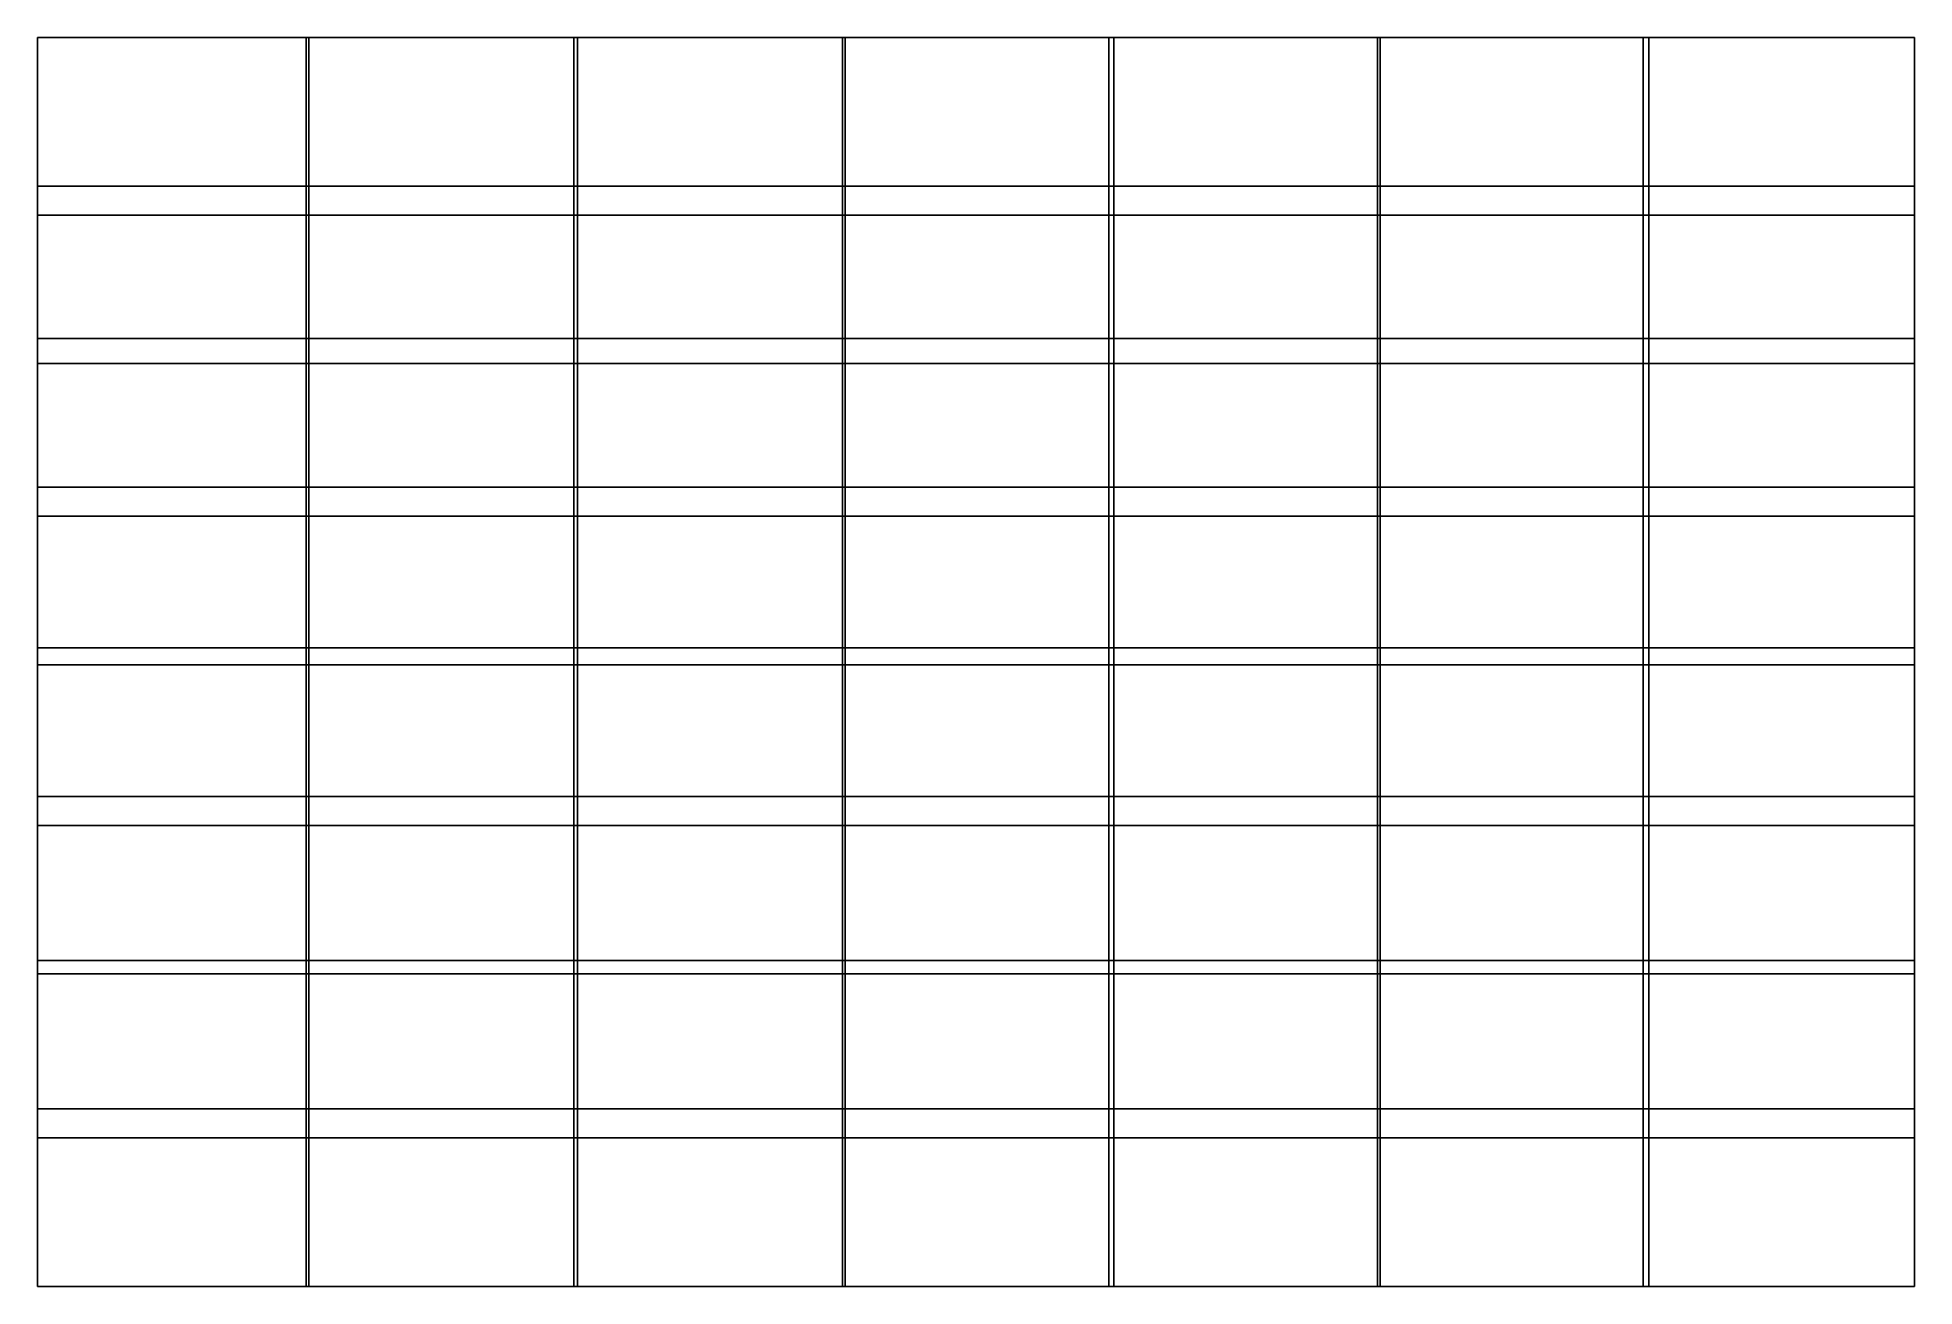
# Model space of a CAD drawing. Header units: metres. Extents: x -694 to 690, y -14 to 907.
import ezdxf

# ---------------------------------------------------------------- set-up
doc = ezdxf.new("R2010")
doc.units = ezdxf.units.M

msp = doc.modelspace()

# ---------------------------------------------------------------- linework, layer by layer
at = {"layer": 'layer1', "color": 1}
for points in [[(-493.60831, 906.7691, 50.63161), (-693.60852, 906.7691, 50.63161), (-693.60852, 775.87695, 50.63161), (-493.60831, 775.87695, 50.63161)], [(-693.60852, 906.7691, -72.65672), (-493.60831, 906.7691, -72.65672), (-493.60831, 775.87695, -72.65672), (-693.60852, 775.87695, -72.65672)], [(-493.60831, 906.7691, -72.65672), (-693.60852, 906.7691, -72.65672), (-693.60852, 906.7691, 50.63161), (-493.60831, 906.7691, 50.63161)], [(-295.43414, 906.7691, 57.05172), (-495.43411, 906.7691, 57.05172), (-495.43411, 775.87695, 57.05172), (-295.43414, 775.87695, 57.05172)], [(-495.43411, 906.7691, 57.05172), (-495.43411, 906.7691, -66.2366), (-495.43411, 775.87695, -66.2366), (-495.43411, 775.87695, 57.05172)], [(-495.43411, 906.7691, -66.2366), (-295.43414, 906.7691, -66.2366), (-295.43414, 775.87695, -66.2366), (-495.43411, 775.87695, -66.2366)], [(-295.43414, 906.7691, -66.2366), (-495.43411, 906.7691, -66.2366), (-495.43411, 906.7691, 57.05172), (-295.43414, 906.7691, 57.05172)], [(-493.60831, 906.7691, -72.65672), (-493.60831, 906.7691, 50.63161), (-493.60831, 775.87695, 50.63161), (-493.60831, 775.87695, -72.65672)], [(-98.17419, 906.7691, 50.63161), (-298.17432, 906.7691, 50.63161), (-298.17432, 775.87695, 50.63161), (-98.17419, 775.87695, 50.63161)], [(-298.17432, 906.7691, -72.65672), (-98.17419, 906.7691, -72.65672), (-98.17419, 775.87695, -72.65672), (-298.17432, 775.87695, -72.65672)], [(-98.17419, 906.7691, -72.65672), (-298.17432, 906.7691, -72.65672), (-298.17432, 906.7691, 50.63161), (-98.17419, 906.7691, 50.63161)], [(-295.43414, 906.7691, -66.2366), (-295.43414, 906.7691, 57.05172), (-295.43414, 775.87695, 57.05172), (-295.43414, 775.87695, -66.2366)], [(100, 906.7691, 57.05172), (-100, 906.7691, 57.05172), (-100, 775.87695, 57.05172), (100, 775.87695, 57.05172)], [(-100, 906.7691, 57.05172), (-100, 906.7691, -66.2366), (-100, 775.87695, -66.2366), (-100, 775.87695, 57.05172)], [(-100, 906.7691, -66.2366), (100, 906.7691, -66.2366), (100, 775.87695, -66.2366), (-100, 775.87695, -66.2366)], [(100, 906.7691, -66.2366), (-100, 906.7691, -66.2366), (-100, 906.7691, 57.05172), (100, 906.7691, 57.05172)], [(-98.17419, 906.7691, -72.65672), (-98.17419, 906.7691, 50.63161), (-98.17419, 775.87695, 50.63161), (-98.17419, 775.87695, -72.65672)], [(296.35416, 906.7691, 50.63161), (96.35396, 906.7691, 50.63161), (96.35396, 775.87695, 50.63161), (296.35416, 775.87695, 50.63161)], [(96.35396, 906.7691, -72.65672), (296.35416, 906.7691, -72.65672), (296.35416, 775.87695, -72.65672), (96.35396, 775.87695, -72.65672)], [(296.35416, 906.7691, -72.65672), (96.35396, 906.7691, -72.65672), (96.35396, 906.7691, 50.63161), (296.35416, 906.7691, 50.63161)], [(100, 906.7691, -66.2366), (100, 906.7691, 57.05172), (100, 775.87695, 57.05172), (100, 775.87695, -66.2366)], [(494.52823, 906.7691, 57.05172), (294.52835, 906.7691, 57.05172), (294.52835, 775.87695, 57.05172), (494.52823, 775.87695, 57.05172)], [(294.52835, 906.7691, 57.05172), (294.52835, 906.7691, -66.2366), (294.52835, 775.87695, -66.2366), (294.52835, 775.87695, 57.05172)], [(294.52835, 906.7691, -66.2366), (494.52823, 906.7691, -66.2366), (494.52823, 775.87695, -66.2366), (294.52835, 775.87695, -66.2366)], [(494.52823, 906.7691, -66.2366), (294.52835, 906.7691, -66.2366), (294.52835, 906.7691, 57.05172), (494.52823, 906.7691, 57.05172)], [(296.35416, 906.7691, -72.65672), (296.35416, 906.7691, 50.63161), (296.35416, 775.87695, 50.63161), (296.35416, 775.87695, -72.65672)], [(690.33948, 906.7691, 50.63161), (490.33929, 906.7691, 50.63161), (490.33929, 775.87695, 50.63161), (690.33948, 775.87695, 50.63161)], [(490.33929, 906.7691, -72.65672), (690.33948, 906.7691, -72.65672), (690.33948, 775.87695, -72.65672), (490.33929, 775.87695, -72.65672)], [(690.33948, 906.7691, -72.65672), (490.33929, 906.7691, -72.65672), (490.33929, 906.7691, 50.63161), (690.33948, 906.7691, 50.63161)], [(494.52823, 906.7691, -66.2366), (494.52823, 906.7691, 57.05172), (494.52823, 775.87695, 57.05172), (494.52823, 775.87695, -66.2366)], [(690.33948, 906.7691, -72.65672), (690.33948, 906.7691, 50.63161), (690.33948, 775.87695, 50.63161), (690.33948, 775.87695, -72.65672)], [(-493.60831, 797.29523, 55.22405), (-693.60852, 797.29523, 55.22405), (-693.60852, 666.40289, 55.22405), (-493.60831, 666.40289, 55.22405)], [(-693.60852, 797.29523, -68.06429), (-493.60831, 797.29523, -68.06429), (-493.60831, 666.40289, -68.06429), (-693.60852, 666.40289, -68.06429)], [(-493.60831, 797.29523, -68.06429), (-693.60852, 797.29523, -68.06429), (-693.60852, 797.29523, 55.22405), (-493.60831, 797.29523, 55.22405)], [(-295.43414, 797.29523, 61.64417), (-495.43411, 797.29523, 61.64417), (-495.43411, 666.40289, 61.64417), (-295.43414, 666.40289, 61.64417)], [(-495.43411, 797.29523, 61.64417), (-495.43411, 797.29523, -61.64416), (-495.43411, 666.40289, -61.64416), (-495.43411, 666.40289, 61.64417)], [(-495.43411, 797.29523, -61.64416), (-295.43414, 797.29523, -61.64416), (-295.43414, 666.40289, -61.64416), (-495.43411, 666.40289, -61.64416)], [(-295.43414, 797.29523, -61.64416), (-495.43411, 797.29523, -61.64416), (-495.43411, 797.29523, 61.64417), (-295.43414, 797.29523, 61.64417)], [(-493.60831, 797.29523, -68.06429), (-493.60831, 797.29523, 55.22405), (-493.60831, 666.40289, 55.22405), (-493.60831, 666.40289, -68.06429)], [(-98.17419, 797.29523, 55.22405), (-298.17432, 797.29523, 55.22405), (-298.17432, 666.40289, 55.22405), (-98.17419, 666.40289, 55.22405)], [(-298.17432, 797.29523, -68.06429), (-98.17419, 797.29523, -68.06429), (-98.17419, 666.40289, -68.06429), (-298.17432, 666.40289, -68.06429)], [(-98.17419, 797.29523, -68.06429), (-298.17432, 797.29523, -68.06429), (-298.17432, 797.29523, 55.22405), (-98.17419, 797.29523, 55.22405)], [(-295.43414, 797.29523, -61.64416), (-295.43414, 797.29523, 61.64417), (-295.43414, 666.40289, 61.64417), (-295.43414, 666.40289, -61.64416)], [(100, 797.29523, 61.64417), (-100, 797.29523, 61.64417), (-100, 666.40289, 61.64417), (100, 666.40289, 61.64417)], [(-100, 797.29523, 61.64417), (-100, 797.29523, -61.64416), (-100, 666.40289, -61.64416), (-100, 666.40289, 61.64417)], [(-100, 797.29523, -61.64416), (100, 797.29523, -61.64416), (100, 666.40289, -61.64416), (-100, 666.40289, -61.64416)], [(100, 797.29523, -61.64416), (-100, 797.29523, -61.64416), (-100, 797.29523, 61.64417), (100, 797.29523, 61.64417)], [(-98.17419, 797.29523, -68.06429), (-98.17419, 797.29523, 55.22405), (-98.17419, 666.40289, 55.22405), (-98.17419, 666.40289, -68.06429)], [(296.35416, 797.29523, 55.22405), (96.35396, 797.29523, 55.22405), (96.35396, 666.40289, 55.22405), (296.35416, 666.40289, 55.22405)], [(96.35396, 797.29523, -68.06429), (296.35416, 797.29523, -68.06429), (296.35416, 666.40289, -68.06429), (96.35396, 666.40289, -68.06429)], [(296.35416, 797.29523, -68.06429), (96.35396, 797.29523, -68.06429), (96.35396, 797.29523, 55.22405), (296.35416, 797.29523, 55.22405)], [(100, 797.29523, -61.64416), (100, 797.29523, 61.64417), (100, 666.40289, 61.64417), (100, 666.40289, -61.64416)], [(494.52823, 797.29523, 61.64417), (294.52835, 797.29523, 61.64417), (294.52835, 666.40289, 61.64417), (494.52823, 666.40289, 61.64417)], [(294.52835, 797.29523, 61.64417), (294.52835, 797.29523, -61.64416), (294.52835, 666.40289, -61.64416), (294.52835, 666.40289, 61.64417)], [(294.52835, 797.29523, -61.64416), (494.52823, 797.29523, -61.64416), (494.52823, 666.40289, -61.64416), (294.52835, 666.40289, -61.64416)], [(494.52823, 797.29523, -61.64416), (294.52835, 797.29523, -61.64416), (294.52835, 797.29523, 61.64417), (494.52823, 797.29523, 61.64417)], [(296.35416, 797.29523, -68.06429), (296.35416, 797.29523, 55.22405), (296.35416, 666.40289, 55.22405), (296.35416, 666.40289, -68.06429)], [(690.33948, 797.29523, 55.22405), (490.33929, 797.29523, 55.22405), (490.33929, 666.40289, 55.22405), (690.33948, 666.40289, 55.22405)], [(490.33929, 797.29523, -68.06429), (690.33948, 797.29523, -68.06429), (690.33948, 666.40289, -68.06429), (490.33929, 666.40289, -68.06429)], [(690.33948, 797.29523, -68.06429), (490.33929, 797.29523, -68.06429), (490.33929, 797.29523, 55.22405), (690.33948, 797.29523, 55.22405)], [(494.52823, 797.29523, -61.64416), (494.52823, 797.29523, 61.64417), (494.52823, 666.40289, 61.64417), (494.52823, 666.40289, -61.64416)], [(690.33948, 797.29523, -68.06429), (690.33948, 797.29523, 55.22405), (690.33948, 666.40289, 55.22405), (690.33948, 666.40289, -68.06429)], [(-493.60831, 775.87695, 50.63161), (-693.60852, 775.87695, 50.63161), (-693.60852, 775.87695, -72.65672), (-493.60831, 775.87695, -72.65672)], [(-295.43414, 775.87695, 57.05172), (-495.43411, 775.87695, 57.05172), (-495.43411, 775.87695, -66.2366), (-295.43414, 775.87695, -66.2366)], [(-98.17419, 775.87695, 50.63161), (-298.17432, 775.87695, 50.63161), (-298.17432, 775.87695, -72.65672), (-98.17419, 775.87695, -72.65672)], [(100, 775.87695, 57.05172), (-100, 775.87695, 57.05172), (-100, 775.87695, -66.2366), (100, 775.87695, -66.2366)], [(296.35416, 775.87695, 50.63161), (96.35396, 775.87695, 50.63161), (96.35396, 775.87695, -72.65672), (296.35416, 775.87695, -72.65672)], [(494.52823, 775.87695, 57.05172), (294.52835, 775.87695, 57.05172), (294.52835, 775.87695, -66.2366), (494.52823, 775.87695, -66.2366)], [(690.33948, 775.87695, 50.63161), (490.33929, 775.87695, 50.63161), (490.33929, 775.87695, -72.65672), (690.33948, 775.87695, -72.65672)], [(-493.60831, 684.84509, 50.63161), (-693.60852, 684.84509, 50.63161), (-693.60852, 553.95282, 50.63161), (-493.60831, 553.95282, 50.63161)], [(-693.60852, 684.84509, -72.65672), (-493.60831, 684.84509, -72.65672), (-493.60831, 553.95282, -72.65672), (-693.60852, 553.95282, -72.65672)], [(-493.60831, 684.84509, -72.65672), (-693.60852, 684.84509, -72.65672), (-693.60852, 684.84509, 50.63161), (-493.60831, 684.84509, 50.63161)], [(-295.43414, 684.84509, 57.05172), (-495.43411, 684.84509, 57.05172), (-495.43411, 553.95282, 57.05172), (-295.43414, 553.95282, 57.05172)], [(-495.43411, 684.84509, 57.05172), (-495.43411, 684.84509, -66.2366), (-495.43411, 553.95282, -66.2366), (-495.43411, 553.95282, 57.05172)], [(-495.43411, 684.84509, -66.2366), (-295.43414, 684.84509, -66.2366), (-295.43414, 553.95282, -66.2366), (-495.43411, 553.95282, -66.2366)], [(-295.43414, 684.84509, -66.2366), (-495.43411, 684.84509, -66.2366), (-495.43411, 684.84509, 57.05172), (-295.43414, 684.84509, 57.05172)], [(-493.60831, 684.84509, -72.65672), (-493.60831, 684.84509, 50.63161), (-493.60831, 553.95282, 50.63161), (-493.60831, 553.95282, -72.65672)], [(-98.17419, 684.84509, 50.63161), (-298.17432, 684.84509, 50.63161), (-298.17432, 553.95282, 50.63161), (-98.17419, 553.95282, 50.63161)], [(-298.17432, 684.84509, -72.65672), (-98.17419, 684.84509, -72.65672), (-98.17419, 553.95282, -72.65672), (-298.17432, 553.95282, -72.65672)], [(-98.17419, 684.84509, -72.65672), (-298.17432, 684.84509, -72.65672), (-298.17432, 684.84509, 50.63161), (-98.17419, 684.84509, 50.63161)], [(-295.43414, 684.84509, -66.2366), (-295.43414, 684.84509, 57.05172), (-295.43414, 553.95282, 57.05172), (-295.43414, 553.95282, -66.2366)], [(100, 684.84509, 57.05172), (-100, 684.84509, 57.05172), (-100, 553.95282, 57.05172), (100, 553.95282, 57.05172)], [(-100, 684.84509, 57.05172), (-100, 684.84509, -66.2366), (-100, 553.95282, -66.2366), (-100, 553.95282, 57.05172)], [(-100, 684.84509, -66.2366), (100, 684.84509, -66.2366), (100, 553.95282, -66.2366), (-100, 553.95282, -66.2366)], [(100, 684.84509, -66.2366), (-100, 684.84509, -66.2366), (-100, 684.84509, 57.05172), (100, 684.84509, 57.05172)], [(-98.17419, 684.84509, -72.65672), (-98.17419, 684.84509, 50.63161), (-98.17419, 553.95282, 50.63161), (-98.17419, 553.95282, -72.65672)], [(296.35416, 684.84509, 50.63161), (96.35396, 684.84509, 50.63161), (96.35396, 553.95282, 50.63161), (296.35416, 553.95282, 50.63161)], [(96.35396, 684.84509, -72.65672), (296.35416, 684.84509, -72.65672), (296.35416, 553.95282, -72.65672), (96.35396, 553.95282, -72.65672)], [(296.35416, 684.84509, -72.65672), (96.35396, 684.84509, -72.65672), (96.35396, 684.84509, 50.63161), (296.35416, 684.84509, 50.63161)], [(100, 684.84509, -66.2366), (100, 684.84509, 57.05172), (100, 553.95282, 57.05172), (100, 553.95282, -66.2366)], [(494.52823, 684.84509, 57.05172), (294.52835, 684.84509, 57.05172), (294.52835, 553.95282, 57.05172), (494.52823, 553.95282, 57.05172)], [(294.52835, 684.84509, 57.05172), (294.52835, 684.84509, -66.2366), (294.52835, 553.95282, -66.2366), (294.52835, 553.95282, 57.05172)], [(294.52835, 684.84509, -66.2366), (494.52823, 684.84509, -66.2366), (494.52823, 553.95282, -66.2366), (294.52835, 553.95282, -66.2366)], [(494.52823, 684.84509, -66.2366), (294.52835, 684.84509, -66.2366), (294.52835, 684.84509, 57.05172), (494.52823, 684.84509, 57.05172)], [(296.35416, 684.84509, -72.65672), (296.35416, 684.84509, 50.63161), (296.35416, 553.95282, 50.63161), (296.35416, 553.95282, -72.65672)], [(690.33948, 684.84509, 50.63161), (490.33929, 684.84509, 50.63161), (490.33929, 553.95282, 50.63161), (690.33948, 553.95282, 50.63161)], [(490.33929, 684.84509, -72.65672), (690.33948, 684.84509, -72.65672), (690.33948, 553.95282, -72.65672), (490.33929, 553.95282, -72.65672)], [(690.33948, 684.84509, -72.65672), (490.33929, 684.84509, -72.65672), (490.33929, 684.84509, 50.63161), (690.33948, 684.84509, 50.63161)], [(494.52823, 684.84509, -66.2366), (494.52823, 684.84509, 57.05172), (494.52823, 553.95282, 57.05172), (494.52823, 553.95282, -66.2366)], [(690.33948, 684.84509, -72.65672), (690.33948, 684.84509, 50.63161), (690.33948, 553.95282, 50.63161), (690.33948, 553.95282, -72.65672)], [(-493.60831, 666.40289, 55.22405), (-693.60852, 666.40289, 55.22405), (-693.60852, 666.40289, -68.06429), (-493.60831, 666.40289, -68.06429)], [(-295.43414, 666.40289, 61.64417), (-495.43411, 666.40289, 61.64417), (-495.43411, 666.40289, -61.64416), (-295.43414, 666.40289, -61.64416)], [(-98.17419, 666.40289, 55.22405), (-298.17432, 666.40289, 55.22405), (-298.17432, 666.40289, -68.06429), (-98.17419, 666.40289, -68.06429)], [(100, 666.40289, 61.64417), (-100, 666.40289, 61.64417), (-100, 666.40289, -61.64416), (100, 666.40289, -61.64416)], [(296.35416, 666.40289, 55.22405), (96.35396, 666.40289, 55.22405), (96.35396, 666.40289, -68.06429), (296.35416, 666.40289, -68.06429)], [(494.52823, 666.40289, 61.64417), (294.52835, 666.40289, 61.64417), (294.52835, 666.40289, -61.64416), (494.52823, 666.40289, -61.64416)], [(690.33948, 666.40289, 55.22405), (490.33929, 666.40289, 55.22405), (490.33929, 666.40289, -68.06429), (690.33948, 666.40289, -68.06429)], [(-493.60831, 575.37152, 55.22405), (-693.60852, 575.37152, 55.22405), (-693.60852, 444.47897, 55.22405), (-493.60831, 444.47897, 55.22405)], [(-693.60852, 575.37152, -68.06429), (-493.60831, 575.37152, -68.06429), (-493.60831, 444.47897, -68.06429), (-693.60852, 444.47897, -68.06429)], [(-493.60831, 575.37152, -68.06429), (-693.60852, 575.37152, -68.06429), (-693.60852, 575.37152, 55.22405), (-493.60831, 575.37152, 55.22405)], [(-295.43414, 575.37152, 61.64417), (-495.43411, 575.37152, 61.64417), (-495.43411, 444.47897, 61.64417), (-295.43414, 444.47897, 61.64417)], [(-495.43411, 575.37152, 61.64417), (-495.43411, 575.37152, -61.64416), (-495.43411, 444.47897, -61.64416), (-495.43411, 444.47897, 61.64417)], [(-495.43411, 575.37152, -61.64416), (-295.43414, 575.37152, -61.64416), (-295.43414, 444.47897, -61.64416), (-495.43411, 444.47897, -61.64416)], [(-295.43414, 575.37152, -61.64416), (-495.43411, 575.37152, -61.64416), (-495.43411, 575.37152, 61.64417), (-295.43414, 575.37152, 61.64417)], [(-493.60831, 575.37152, -68.06429), (-493.60831, 575.37152, 55.22405), (-493.60831, 444.47897, 55.22405), (-493.60831, 444.47897, -68.06429)], [(-98.17419, 575.37152, 55.22405), (-298.17432, 575.37152, 55.22405), (-298.17432, 444.47897, 55.22405), (-98.17419, 444.47897, 55.22405)], [(-298.17432, 575.37152, -68.06429), (-98.17419, 575.37152, -68.06429), (-98.17419, 444.47897, -68.06429), (-298.17432, 444.47897, -68.06429)], [(-98.17419, 575.37152, -68.06429), (-298.17432, 575.37152, -68.06429), (-298.17432, 575.37152, 55.22405), (-98.17419, 575.37152, 55.22405)], [(-295.43414, 575.37152, -61.64416), (-295.43414, 575.37152, 61.64417), (-295.43414, 444.47897, 61.64417), (-295.43414, 444.47897, -61.64416)], [(100, 575.37152, 61.64417), (-100, 575.37152, 61.64417), (-100, 444.47897, 61.64417), (100, 444.47897, 61.64417)], [(-100, 575.37152, 61.64417), (-100, 575.37152, -61.64416), (-100, 444.47897, -61.64416), (-100, 444.47897, 61.64417)], [(-100, 575.37152, -61.64416), (100, 575.37152, -61.64416), (100, 444.47897, -61.64416), (-100, 444.47897, -61.64416)], [(100, 575.37152, -61.64416), (-100, 575.37152, -61.64416), (-100, 575.37152, 61.64417), (100, 575.37152, 61.64417)], [(-98.17419, 575.37152, -68.06429), (-98.17419, 575.37152, 55.22405), (-98.17419, 444.47897, 55.22405), (-98.17419, 444.47897, -68.06429)], [(296.35416, 575.37152, 55.22405), (96.35396, 575.37152, 55.22405), (96.35396, 444.47897, 55.22405), (296.35416, 444.47897, 55.22405)], [(96.35396, 575.37152, -68.06429), (296.35416, 575.37152, -68.06429), (296.35416, 444.47897, -68.06429), (96.35396, 444.47897, -68.06429)], [(296.35416, 575.37152, -68.06429), (96.35396, 575.37152, -68.06429), (96.35396, 575.37152, 55.22405), (296.35416, 575.37152, 55.22405)], [(100, 575.37152, -61.64416), (100, 575.37152, 61.64417), (100, 444.47897, 61.64417), (100, 444.47897, -61.64416)], [(494.52823, 575.37152, 61.64417), (294.52835, 575.37152, 61.64417), (294.52835, 444.47897, 61.64417), (494.52823, 444.47897, 61.64417)], [(294.52835, 575.37152, 61.64417), (294.52835, 575.37152, -61.64416), (294.52835, 444.47897, -61.64416), (294.52835, 444.47897, 61.64417)], [(294.52835, 575.37152, -61.64416), (494.52823, 575.37152, -61.64416), (494.52823, 444.47897, -61.64416), (294.52835, 444.47897, -61.64416)], [(494.52823, 575.37152, -61.64416), (294.52835, 575.37152, -61.64416), (294.52835, 575.37152, 61.64417), (494.52823, 575.37152, 61.64417)], [(296.35416, 575.37152, -68.06429), (296.35416, 575.37152, 55.22405), (296.35416, 444.47897, 55.22405), (296.35416, 444.47897, -68.06429)], [(690.33948, 575.37152, 55.22405), (490.33929, 575.37152, 55.22405), (490.33929, 444.47897, 55.22405), (690.33948, 444.47897, 55.22405)], [(490.33929, 575.37152, -68.06429), (690.33948, 575.37152, -68.06429), (690.33948, 444.47897, -68.06429), (490.33929, 444.47897, -68.06429)], [(690.33948, 575.37152, -68.06429), (490.33929, 575.37152, -68.06429), (490.33929, 575.37152, 55.22405), (690.33948, 575.37152, 55.22405)], [(494.52823, 575.37152, -61.64416), (494.52823, 575.37152, 61.64417), (494.52823, 444.47897, 61.64417), (494.52823, 444.47897, -61.64416)], [(690.33948, 575.37152, -68.06429), (690.33948, 575.37152, 55.22405), (690.33948, 444.47897, 55.22405), (690.33948, 444.47897, -68.06429)], [(-493.60831, 553.95282, 50.63161), (-693.60852, 553.95282, 50.63161), (-693.60852, 553.95282, -72.65672), (-493.60831, 553.95282, -72.65672)], [(-295.43414, 553.95282, 57.05172), (-495.43411, 553.95282, 57.05172), (-495.43411, 553.95282, -66.2366), (-295.43414, 553.95282, -66.2366)], [(-98.17419, 553.95282, 50.63161), (-298.17432, 553.95282, 50.63161), (-298.17432, 553.95282, -72.65672), (-98.17419, 553.95282, -72.65672)], [(100, 553.95282, 57.05172), (-100, 553.95282, 57.05172), (-100, 553.95282, -66.2366), (100, 553.95282, -66.2366)], [(296.35416, 553.95282, 50.63161), (96.35396, 553.95282, 50.63161), (96.35396, 553.95282, -72.65672), (296.35416, 553.95282, -72.65672)], [(494.52823, 553.95282, 57.05172), (294.52835, 553.95282, 57.05172), (294.52835, 553.95282, -66.2366), (494.52823, 553.95282, -66.2366)], [(690.33948, 553.95282, 50.63161), (490.33929, 553.95282, 50.63161), (490.33929, 553.95282, -72.65672), (690.33948, 553.95282, -72.65672)], [(-493.60831, 456.91434, 50.63161), (-693.60852, 456.91434, 50.63161), (-693.60852, 326.02176, 50.63161), (-493.60831, 326.02176, 50.63161)], [(-693.60852, 456.91434, -72.65672), (-493.60831, 456.91434, -72.65672), (-493.60831, 326.02176, -72.65672), (-693.60852, 326.02176, -72.65672)], [(-493.60831, 456.91434, -72.65672), (-693.60852, 456.91434, -72.65672), (-693.60852, 456.91434, 50.63161), (-493.60831, 456.91434, 50.63161)], [(-295.43414, 456.91434, 57.05172), (-495.43411, 456.91434, 57.05172), (-495.43411, 326.02176, 57.05172), (-295.43414, 326.02176, 57.05172)], [(-495.43411, 456.91434, 57.05172), (-495.43411, 456.91434, -66.2366), (-495.43411, 326.02176, -66.2366), (-495.43411, 326.02176, 57.05172)], [(-495.43411, 456.91434, -66.2366), (-295.43414, 456.91434, -66.2366), (-295.43414, 326.02176, -66.2366), (-495.43411, 326.02176, -66.2366)], [(-295.43414, 456.91434, -66.2366), (-495.43411, 456.91434, -66.2366), (-495.43411, 456.91434, 57.05172), (-295.43414, 456.91434, 57.05172)], [(-493.60831, 456.91434, -72.65672), (-493.60831, 456.91434, 50.63161), (-493.60831, 326.02176, 50.63161), (-493.60831, 326.02176, -72.65672)], [(-98.17419, 456.91434, 50.63161), (-298.17432, 456.91434, 50.63161), (-298.17432, 326.02176, 50.63161), (-98.17419, 326.02176, 50.63161)], [(-298.17432, 456.91434, -72.65672), (-98.17419, 456.91434, -72.65672), (-98.17419, 326.02176, -72.65672), (-298.17432, 326.02176, -72.65672)], [(-98.17419, 456.91434, -72.65672), (-298.17432, 456.91434, -72.65672), (-298.17432, 456.91434, 50.63161), (-98.17419, 456.91434, 50.63161)], [(-295.43414, 456.91434, -66.2366), (-295.43414, 456.91434, 57.05172), (-295.43414, 326.02176, 57.05172), (-295.43414, 326.02176, -66.2366)], [(100, 456.91434, 57.05172), (-100, 456.91434, 57.05172), (-100, 326.02176, 57.05172), (100, 326.02176, 57.05172)], [(-100, 456.91434, 57.05172), (-100, 456.91434, -66.2366), (-100, 326.02176, -66.2366), (-100, 326.02176, 57.05172)], [(-100, 456.91434, -66.2366), (100, 456.91434, -66.2366), (100, 326.02176, -66.2366), (-100, 326.02176, -66.2366)], [(100, 456.91434, -66.2366), (-100, 456.91434, -66.2366), (-100, 456.91434, 57.05172), (100, 456.91434, 57.05172)], [(-98.17419, 456.91434, -72.65672), (-98.17419, 456.91434, 50.63161), (-98.17419, 326.02176, 50.63161), (-98.17419, 326.02176, -72.65672)], [(296.35416, 456.91434, 50.63161), (96.35396, 456.91434, 50.63161), (96.35396, 326.02176, 50.63161), (296.35416, 326.02176, 50.63161)], [(96.35396, 456.91434, -72.65672), (296.35416, 456.91434, -72.65672), (296.35416, 326.02176, -72.65672), (96.35396, 326.02176, -72.65672)], [(296.35416, 456.91434, -72.65672), (96.35396, 456.91434, -72.65672), (96.35396, 456.91434, 50.63161), (296.35416, 456.91434, 50.63161)], [(100, 456.91434, -66.2366), (100, 456.91434, 57.05172), (100, 326.02176, 57.05172), (100, 326.02176, -66.2366)], [(494.52823, 456.91434, 57.05172), (294.52835, 456.91434, 57.05172), (294.52835, 326.02176, 57.05172), (494.52823, 326.02176, 57.05172)], [(294.52835, 456.91434, 57.05172), (294.52835, 456.91434, -66.2366), (294.52835, 326.02176, -66.2366), (294.52835, 326.02176, 57.05172)], [(294.52835, 456.91434, -66.2366), (494.52823, 456.91434, -66.2366), (494.52823, 326.02176, -66.2366), (294.52835, 326.02176, -66.2366)], [(494.52823, 456.91434, -66.2366), (294.52835, 456.91434, -66.2366), (294.52835, 456.91434, 57.05172), (494.52823, 456.91434, 57.05172)], [(296.35416, 456.91434, -72.65672), (296.35416, 456.91434, 50.63161), (296.35416, 326.02176, 50.63161), (296.35416, 326.02176, -72.65672)], [(690.33948, 456.91434, 50.63161), (490.33929, 456.91434, 50.63161), (490.33929, 326.02176, 50.63161), (690.33948, 326.02176, 50.63161)], [(490.33929, 456.91434, -72.65672), (690.33948, 456.91434, -72.65672), (690.33948, 326.02176, -72.65672), (490.33929, 326.02176, -72.65672)], [(690.33948, 456.91434, -72.65672), (490.33929, 456.91434, -72.65672), (490.33929, 456.91434, 50.63161), (690.33948, 456.91434, 50.63161)], [(494.52823, 456.91434, -66.2366), (494.52823, 456.91434, 57.05172), (494.52823, 326.02176, 57.05172), (494.52823, 326.02176, -66.2366)], [(690.33948, 456.91434, -72.65672), (690.33948, 456.91434, 50.63161), (690.33948, 326.02176, 50.63161), (690.33948, 326.02176, -72.65672)], [(-493.60831, 444.47897, 55.22405), (-693.60852, 444.47897, 55.22405), (-693.60852, 444.47897, -68.06429), (-493.60831, 444.47897, -68.06429)], [(-295.43414, 444.47897, 61.64417), (-495.43411, 444.47897, 61.64417), (-495.43411, 444.47897, -61.64416), (-295.43414, 444.47897, -61.64416)], [(-98.17419, 444.47897, 55.22405), (-298.17432, 444.47897, 55.22405), (-298.17432, 444.47897, -68.06429), (-98.17419, 444.47897, -68.06429)], [(100, 444.47897, 61.64417), (-100, 444.47897, 61.64417), (-100, 444.47897, -61.64416), (100, 444.47897, -61.64416)], [(296.35416, 444.47897, 55.22405), (96.35396, 444.47897, 55.22405), (96.35396, 444.47897, -68.06429), (296.35416, 444.47897, -68.06429)], [(494.52823, 444.47897, 61.64417), (294.52835, 444.47897, 61.64417), (294.52835, 444.47897, -61.64416), (494.52823, 444.47897, -61.64416)], [(690.33948, 444.47897, 55.22405), (490.33929, 444.47897, 55.22405), (490.33929, 444.47897, -68.06429), (690.33948, 444.47897, -68.06429)], [(-493.60831, 347.44037, 55.22405), (-693.60852, 347.44037, 55.22405), (-693.60852, 216.5479, 55.22405), (-493.60831, 216.5479, 55.22405)], [(-693.60852, 347.44037, -68.06429), (-493.60831, 347.44037, -68.06429), (-493.60831, 216.5479, -68.06429), (-693.60852, 216.5479, -68.06429)], [(-493.60831, 347.44037, -68.06429), (-693.60852, 347.44037, -68.06429), (-693.60852, 347.44037, 55.22405), (-493.60831, 347.44037, 55.22405)], [(-295.43414, 347.44037, 61.64417), (-495.43411, 347.44037, 61.64417), (-495.43411, 216.5479, 61.64417), (-295.43414, 216.5479, 61.64417)], [(-495.43411, 347.44037, 61.64417), (-495.43411, 347.44037, -61.64416), (-495.43411, 216.5479, -61.64416), (-495.43411, 216.5479, 61.64417)], [(-495.43411, 347.44037, -61.64416), (-295.43414, 347.44037, -61.64416), (-295.43414, 216.5479, -61.64416), (-495.43411, 216.5479, -61.64416)], [(-295.43414, 347.44037, -61.64416), (-495.43411, 347.44037, -61.64416), (-495.43411, 347.44037, 61.64417), (-295.43414, 347.44037, 61.64417)], [(-493.60831, 347.44037, -68.06429), (-493.60831, 347.44037, 55.22405), (-493.60831, 216.5479, 55.22405), (-493.60831, 216.5479, -68.06429)], [(-98.17419, 347.44037, 55.22405), (-298.17432, 347.44037, 55.22405), (-298.17432, 216.5479, 55.22405), (-98.17419, 216.5479, 55.22405)], [(-298.17432, 347.44037, -68.06429), (-98.17419, 347.44037, -68.06429), (-98.17419, 216.5479, -68.06429), (-298.17432, 216.5479, -68.06429)], [(-98.17419, 347.44037, -68.06429), (-298.17432, 347.44037, -68.06429), (-298.17432, 347.44037, 55.22405), (-98.17419, 347.44037, 55.22405)], [(-295.43414, 347.44037, -61.64416), (-295.43414, 347.44037, 61.64417), (-295.43414, 216.5479, 61.64417), (-295.43414, 216.5479, -61.64416)], [(100, 347.44037, 61.64417), (-100, 347.44037, 61.64417), (-100, 216.5479, 61.64417), (100, 216.5479, 61.64417)], [(-100, 347.44037, 61.64417), (-100, 347.44037, -61.64416), (-100, 216.5479, -61.64416), (-100, 216.5479, 61.64417)], [(-100, 347.44037, -61.64416), (100, 347.44037, -61.64416), (100, 216.5479, -61.64416), (-100, 216.5479, -61.64416)], [(100, 347.44037, -61.64416), (-100, 347.44037, -61.64416), (-100, 347.44037, 61.64417), (100, 347.44037, 61.64417)], [(-98.17419, 347.44037, -68.06429), (-98.17419, 347.44037, 55.22405), (-98.17419, 216.5479, 55.22405), (-98.17419, 216.5479, -68.06429)], [(296.35416, 347.44037, 55.22405), (96.35396, 347.44037, 55.22405), (96.35396, 216.5479, 55.22405), (296.35416, 216.5479, 55.22405)], [(96.35396, 347.44037, -68.06429), (296.35416, 347.44037, -68.06429), (296.35416, 216.5479, -68.06429), (96.35396, 216.5479, -68.06429)], [(296.35416, 347.44037, -68.06429), (96.35396, 347.44037, -68.06429), (96.35396, 347.44037, 55.22405), (296.35416, 347.44037, 55.22405)], [(100, 347.44037, -61.64416), (100, 347.44037, 61.64417), (100, 216.5479, 61.64417), (100, 216.5479, -61.64416)], [(494.52823, 347.44037, 61.64417), (294.52835, 347.44037, 61.64417), (294.52835, 216.5479, 61.64417), (494.52823, 216.5479, 61.64417)], [(294.52835, 347.44037, 61.64417), (294.52835, 347.44037, -61.64416), (294.52835, 216.5479, -61.64416), (294.52835, 216.5479, 61.64417)], [(294.52835, 347.44037, -61.64416), (494.52823, 347.44037, -61.64416), (494.52823, 216.5479, -61.64416), (294.52835, 216.5479, -61.64416)], [(494.52823, 347.44037, -61.64416), (294.52835, 347.44037, -61.64416), (294.52835, 347.44037, 61.64417), (494.52823, 347.44037, 61.64417)], [(296.35416, 347.44037, -68.06429), (296.35416, 347.44037, 55.22405), (296.35416, 216.5479, 55.22405), (296.35416, 216.5479, -68.06429)], [(690.33948, 347.44037, 55.22405), (490.33929, 347.44037, 55.22405), (490.33929, 216.5479, 55.22405), (690.33948, 216.5479, 55.22405)], [(490.33929, 347.44037, -68.06429), (690.33948, 347.44037, -68.06429), (690.33948, 216.5479, -68.06429), (490.33929, 216.5479, -68.06429)], [(690.33948, 347.44037, -68.06429), (490.33929, 347.44037, -68.06429), (490.33929, 347.44037, 55.22405), (690.33948, 347.44037, 55.22405)], [(494.52823, 347.44037, -61.64416), (494.52823, 347.44037, 61.64417), (494.52823, 216.5479, 61.64417), (494.52823, 216.5479, -61.64416)], [(690.33948, 347.44037, -68.06429), (690.33948, 347.44037, 55.22405), (690.33948, 216.5479, 55.22405), (690.33948, 216.5479, -68.06429)], [(-493.60831, 326.02176, 50.63161), (-693.60852, 326.02176, 50.63161), (-693.60852, 326.02176, -72.65672), (-493.60831, 326.02176, -72.65672)], [(-295.43414, 326.02176, 57.05172), (-495.43411, 326.02176, 57.05172), (-495.43411, 326.02176, -66.2366), (-295.43414, 326.02176, -66.2366)], [(-98.17419, 326.02176, 50.63161), (-298.17432, 326.02176, 50.63161), (-298.17432, 326.02176, -72.65672), (-98.17419, 326.02176, -72.65672)], [(100, 326.02176, 57.05172), (-100, 326.02176, 57.05172), (-100, 326.02176, -66.2366), (100, 326.02176, -66.2366)], [(296.35416, 326.02176, 50.63161), (96.35396, 326.02176, 50.63161), (96.35396, 326.02176, -72.65672), (296.35416, 326.02176, -72.65672)], [(494.52823, 326.02176, 57.05172), (294.52835, 326.02176, 57.05172), (294.52835, 326.02176, -66.2366), (494.52823, 326.02176, -66.2366)], [(690.33948, 326.02176, 50.63161), (490.33929, 326.02176, 50.63161), (490.33929, 326.02176, -72.65672), (690.33948, 326.02176, -72.65672)], [(-493.60831, 226.61688, 50.63161), (-693.60852, 226.61688, 50.63161), (-693.60852, 95.72438, 50.63161), (-493.60831, 95.72438, 50.63161)], [(-693.60852, 226.61688, -72.65672), (-493.60831, 226.61688, -72.65672), (-493.60831, 95.72438, -72.65672), (-693.60852, 95.72438, -72.65672)], [(-493.60831, 226.61688, -72.65672), (-693.60852, 226.61688, -72.65672), (-693.60852, 226.61688, 50.63161), (-493.60831, 226.61688, 50.63161)], [(-295.43414, 226.61688, 57.05172), (-495.43411, 226.61688, 57.05172), (-495.43411, 95.72438, 57.05172), (-295.43414, 95.72438, 57.05172)], [(-495.43411, 226.61688, 57.05172), (-495.43411, 226.61688, -66.2366), (-495.43411, 95.72438, -66.2366), (-495.43411, 95.72438, 57.05172)], [(-495.43411, 226.61688, -66.2366), (-295.43414, 226.61688, -66.2366), (-295.43414, 95.72438, -66.2366), (-495.43411, 95.72438, -66.2366)], [(-295.43414, 226.61688, -66.2366), (-495.43411, 226.61688, -66.2366), (-495.43411, 226.61688, 57.05172), (-295.43414, 226.61688, 57.05172)], [(-493.60831, 226.61688, -72.65672), (-493.60831, 226.61688, 50.63161), (-493.60831, 95.72438, 50.63161), (-493.60831, 95.72438, -72.65672)], [(-98.17419, 226.61688, 50.63161), (-298.17432, 226.61688, 50.63161), (-298.17432, 95.72438, 50.63161), (-98.17419, 95.72438, 50.63161)], [(-298.17432, 226.61688, -72.65672), (-98.17419, 226.61688, -72.65672), (-98.17419, 95.72438, -72.65672), (-298.17432, 95.72438, -72.65672)], [(-98.17419, 226.61688, -72.65672), (-298.17432, 226.61688, -72.65672), (-298.17432, 226.61688, 50.63161), (-98.17419, 226.61688, 50.63161)], [(-295.43414, 226.61688, -66.2366), (-295.43414, 226.61688, 57.05172), (-295.43414, 95.72438, 57.05172), (-295.43414, 95.72438, -66.2366)], [(100, 226.61688, 57.05172), (-100, 226.61688, 57.05172), (-100, 95.72438, 57.05172), (100, 95.72438, 57.05172)], [(-100, 226.61688, 57.05172), (-100, 226.61688, -66.2366), (-100, 95.72438, -66.2366), (-100, 95.72438, 57.05172)], [(-100, 226.61688, -66.2366), (100, 226.61688, -66.2366), (100, 95.72438, -66.2366), (-100, 95.72438, -66.2366)], [(100, 226.61688, -66.2366), (-100, 226.61688, -66.2366), (-100, 226.61688, 57.05172), (100, 226.61688, 57.05172)], [(-98.17419, 226.61688, -72.65672), (-98.17419, 226.61688, 50.63161), (-98.17419, 95.72438, 50.63161), (-98.17419, 95.72438, -72.65672)], [(296.35416, 226.61688, 50.63161), (96.35396, 226.61688, 50.63161), (96.35396, 95.72438, 50.63161), (296.35416, 95.72438, 50.63161)], [(96.35396, 226.61688, -72.65672), (296.35416, 226.61688, -72.65672), (296.35416, 95.72438, -72.65672), (96.35396, 95.72438, -72.65672)], [(296.35416, 226.61688, -72.65672), (96.35396, 226.61688, -72.65672), (96.35396, 226.61688, 50.63161), (296.35416, 226.61688, 50.63161)], [(100, 226.61688, -66.2366), (100, 226.61688, 57.05172), (100, 95.72438, 57.05172), (100, 95.72438, -66.2366)], [(494.52823, 226.61688, 57.05172), (294.52835, 226.61688, 57.05172), (294.52835, 95.72438, 57.05172), (494.52823, 95.72438, 57.05172)], [(294.52835, 226.61688, 57.05172), (294.52835, 226.61688, -66.2366), (294.52835, 95.72438, -66.2366), (294.52835, 95.72438, 57.05172)], [(294.52835, 226.61688, -66.2366), (494.52823, 226.61688, -66.2366), (494.52823, 95.72438, -66.2366), (294.52835, 95.72438, -66.2366)], [(494.52823, 226.61688, -66.2366), (294.52835, 226.61688, -66.2366), (294.52835, 226.61688, 57.05172), (494.52823, 226.61688, 57.05172)], [(296.35416, 226.61688, -72.65672), (296.35416, 226.61688, 50.63161), (296.35416, 95.72438, 50.63161), (296.35416, 95.72438, -72.65672)], [(690.33948, 226.61688, 50.63161), (490.33929, 226.61688, 50.63161), (490.33929, 95.72438, 50.63161), (690.33948, 95.72438, 50.63161)], [(490.33929, 226.61688, -72.65672), (690.33948, 226.61688, -72.65672), (690.33948, 95.72438, -72.65672), (490.33929, 95.72438, -72.65672)], [(690.33948, 226.61688, -72.65672), (490.33929, 226.61688, -72.65672), (490.33929, 226.61688, 50.63161), (690.33948, 226.61688, 50.63161)], [(494.52823, 226.61688, -66.2366), (494.52823, 226.61688, 57.05172), (494.52823, 95.72438, 57.05172), (494.52823, 95.72438, -66.2366)], [(690.33948, 226.61688, -72.65672), (690.33948, 226.61688, 50.63161), (690.33948, 95.72438, 50.63161), (690.33948, 95.72438, -72.65672)], [(-493.60831, 216.5479, 55.22405), (-693.60852, 216.5479, 55.22405), (-693.60852, 216.5479, -68.06429), (-493.60831, 216.5479, -68.06429)], [(-295.43414, 216.5479, 61.64417), (-495.43411, 216.5479, 61.64417), (-495.43411, 216.5479, -61.64416), (-295.43414, 216.5479, -61.64416)], [(-98.17419, 216.5479, 55.22405), (-298.17432, 216.5479, 55.22405), (-298.17432, 216.5479, -68.06429), (-98.17419, 216.5479, -68.06429)], [(100, 216.5479, 61.64417), (-100, 216.5479, 61.64417), (-100, 216.5479, -61.64416), (100, 216.5479, -61.64416)], [(296.35416, 216.5479, 55.22405), (96.35396, 216.5479, 55.22405), (96.35396, 216.5479, -68.06429), (296.35416, 216.5479, -68.06429)], [(494.52823, 216.5479, 61.64417), (294.52835, 216.5479, 61.64417), (294.52835, 216.5479, -61.64416), (494.52823, 216.5479, -61.64416)], [(690.33948, 216.5479, 55.22405), (490.33929, 216.5479, 55.22405), (490.33929, 216.5479, -68.06429), (690.33948, 216.5479, -68.06429)], [(-493.60831, 117.1432, 55.22405), (-693.60852, 117.1432, 55.22405), (-693.60852, -13.74934, 55.22405), (-493.60831, -13.74934, 55.22405)], [(-693.60852, 117.1432, -68.06429), (-493.60831, 117.1432, -68.06429), (-493.60831, -13.74934, -68.06429), (-693.60852, -13.74934, -68.06429)], [(-493.60831, 117.1432, -68.06429), (-693.60852, 117.1432, -68.06429), (-693.60852, 117.1432, 55.22405), (-493.60831, 117.1432, 55.22405)], [(-295.43414, 117.1432, 61.64417), (-495.43411, 117.1432, 61.64417), (-495.43411, -13.74934, 61.64417), (-295.43414, -13.74934, 61.64417)], [(-495.43411, 117.1432, 61.64417), (-495.43411, 117.1432, -61.64416), (-495.43411, -13.74934, -61.64416), (-495.43411, -13.74934, 61.64417)], [(-495.43411, 117.1432, -61.64416), (-295.43414, 117.1432, -61.64416), (-295.43414, -13.74934, -61.64416), (-495.43411, -13.74934, -61.64416)], [(-295.43414, 117.1432, -61.64416), (-495.43411, 117.1432, -61.64416), (-495.43411, 117.1432, 61.64417), (-295.43414, 117.1432, 61.64417)], [(-493.60831, 117.1432, -68.06429), (-493.60831, 117.1432, 55.22405), (-493.60831, -13.74934, 55.22405), (-493.60831, -13.74934, -68.06429)], [(-98.17419, 117.1432, 55.22405), (-298.17432, 117.1432, 55.22405), (-298.17432, -13.74934, 55.22405), (-98.17419, -13.74934, 55.22405)], [(-298.17432, 117.1432, -68.06429), (-98.17419, 117.1432, -68.06429), (-98.17419, -13.74934, -68.06429), (-298.17432, -13.74934, -68.06429)], [(-98.17419, 117.1432, -68.06429), (-298.17432, 117.1432, -68.06429), (-298.17432, 117.1432, 55.22405), (-98.17419, 117.1432, 55.22405)], [(-295.43414, 117.1432, -61.64416), (-295.43414, 117.1432, 61.64417), (-295.43414, -13.74934, 61.64417), (-295.43414, -13.74934, -61.64416)], [(100, 117.1432, 61.64417), (-100, 117.1432, 61.64417), (-100, -13.74934, 61.64417), (100, -13.74934, 61.64417)], [(-100, 117.1432, 61.64417), (-100, 117.1432, -61.64416), (-100, -13.74934, -61.64416), (-100, -13.74934, 61.64417)], [(-100, 117.1432, -61.64416), (100, 117.1432, -61.64416), (100, -13.74934, -61.64416), (-100, -13.74934, -61.64416)], [(100, 117.1432, -61.64416), (-100, 117.1432, -61.64416), (-100, 117.1432, 61.64417), (100, 117.1432, 61.64417)], [(-98.17419, 117.1432, -68.06429), (-98.17419, 117.1432, 55.22405), (-98.17419, -13.74934, 55.22405), (-98.17419, -13.74934, -68.06429)], [(296.35416, 117.1432, 55.22405), (96.35396, 117.1432, 55.22405), (96.35396, -13.74934, 55.22405), (296.35416, -13.74934, 55.22405)], [(96.35396, 117.1432, -68.06429), (296.35416, 117.1432, -68.06429), (296.35416, -13.74934, -68.06429), (96.35396, -13.74934, -68.06429)], [(296.35416, 117.1432, -68.06429), (96.35396, 117.1432, -68.06429), (96.35396, 117.1432, 55.22405), (296.35416, 117.1432, 55.22405)], [(100, 117.1432, -61.64416), (100, 117.1432, 61.64417), (100, -13.74934, 61.64417), (100, -13.74934, -61.64416)], [(494.52823, 117.1432, 61.64417), (294.52835, 117.1432, 61.64417), (294.52835, -13.74934, 61.64417), (494.52823, -13.74934, 61.64417)], [(294.52835, 117.1432, 61.64417), (294.52835, 117.1432, -61.64416), (294.52835, -13.74934, -61.64416), (294.52835, -13.74934, 61.64417)], [(294.52835, 117.1432, -61.64416), (494.52823, 117.1432, -61.64416), (494.52823, -13.74934, -61.64416), (294.52835, -13.74934, -61.64416)], [(494.52823, 117.1432, -61.64416), (294.52835, 117.1432, -61.64416), (294.52835, 117.1432, 61.64417), (494.52823, 117.1432, 61.64417)], [(296.35416, 117.1432, -68.06429), (296.35416, 117.1432, 55.22405), (296.35416, -13.74934, 55.22405), (296.35416, -13.74934, -68.06429)], [(690.33948, 117.1432, 55.22405), (490.33929, 117.1432, 55.22405), (490.33929, -13.74934, 55.22405), (690.33948, -13.74934, 55.22405)], [(490.33929, 117.1432, -68.06429), (690.33948, 117.1432, -68.06429), (690.33948, -13.74934, -68.06429), (490.33929, -13.74934, -68.06429)], [(690.33948, 117.1432, -68.06429), (490.33929, 117.1432, -68.06429), (490.33929, 117.1432, 55.22405), (690.33948, 117.1432, 55.22405)], [(494.52823, 117.1432, -61.64416), (494.52823, 117.1432, 61.64417), (494.52823, -13.74934, 61.64417), (494.52823, -13.74934, -61.64416)], [(690.33948, 117.1432, -68.06429), (690.33948, 117.1432, 55.22405), (690.33948, -13.74934, 55.22405), (690.33948, -13.74934, -68.06429)], [(-493.60831, 95.72438, 50.63161), (-693.60852, 95.72438, 50.63161), (-693.60852, 95.72438, -72.65672), (-493.60831, 95.72438, -72.65672)], [(-295.43414, 95.72438, 57.05172), (-495.43411, 95.72438, 57.05172), (-495.43411, 95.72438, -66.2366), (-295.43414, 95.72438, -66.2366)], [(-98.17419, 95.72438, 50.63161), (-298.17432, 95.72438, 50.63161), (-298.17432, 95.72438, -72.65672), (-98.17419, 95.72438, -72.65672)], [(100, 95.72438, 57.05172), (-100, 95.72438, 57.05172), (-100, 95.72438, -66.2366), (100, 95.72438, -66.2366)], [(296.35416, 95.72438, 50.63161), (96.35396, 95.72438, 50.63161), (96.35396, 95.72438, -72.65672), (296.35416, 95.72438, -72.65672)], [(494.52823, 95.72438, 57.05172), (294.52835, 95.72438, 57.05172), (294.52835, 95.72438, -66.2366), (494.52823, 95.72438, -66.2366)], [(690.33948, 95.72438, 50.63161), (490.33929, 95.72438, 50.63161), (490.33929, 95.72438, -72.65672), (690.33948, 95.72438, -72.65672)]]:
    msp.add_3dface(points, dxfattribs=at)

doc.saveas('drawing.dxf')
